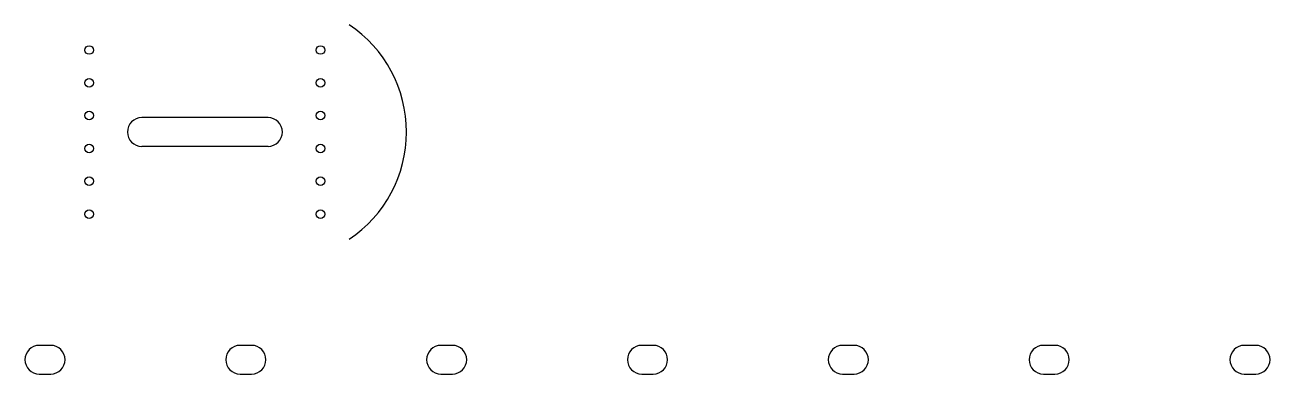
# Model space of a CAD drawing. Header units: millimetres. Extents: x 1508 to 1725, y 1470 to 1530.
import ezdxf

# ---------------------------------------------------------------- set-up
doc = ezdxf.new("R2010")
doc.units = ezdxf.units.MM

# ---------------------------------------------------------------- blocks, each defined once
blk = doc.blocks.new('*U10')
blk.add_lwpolyline([(2, -2.5, 1), (2, 2.5), (0, 2.5, 1), (0, -2.5)], format="xyb", close=True)
blk = doc.blocks.new('*U11')
at = {"color": 0, "linetype": 'ByBlock', "lineweight": -2, "transparency": 16777216, "rotation": 180}
for p in [(1512.94, 1472.16), (1547.94, 1472.16), (1582.94, 1472.16), (1617.94, 1472.16), (1652.94, 1472.16), (1687.94, 1472.16), (1722.94, 1472.16)]:
    blk.add_blockref('*U10', p, dxfattribs=at)

msp = doc.modelspace()

# ---------------------------------------------------------------- linework, layer by layer
for p, q in [((1550.81, 1514.31), (1528.81, 1514.31)), ((1550.81, 1509.31), (1528.81, 1509.31))]:
    msp.add_line(p, q)
for centre in [(1519.66, 1526.09), (1559.96, 1526.09), (1519.66, 1520.38), (1559.96, 1520.38), (1519.66, 1514.67), (1559.96, 1514.67), (1519.66, 1508.95), (1559.96, 1508.95), (1519.66, 1503.24), (1559.96, 1503.24), (1519.66, 1497.52), (1559.96, 1497.52)]:
    msp.add_circle(centre, 0.75)
for centre, radius, start, end in [((1552.56, 1511.81), 22.39, 303.6002, 56.3998), ((1528.81, 1511.81), 2.5, 90, 270), ((1550.81, 1511.81), 2.5, 270, 90)]:
    msp.add_arc(centre, radius, start, end)

# ---------------------------------------------------------------- block references
msp.add_blockref('*U11', (0, 0))

doc.saveas('drawing.dxf')
